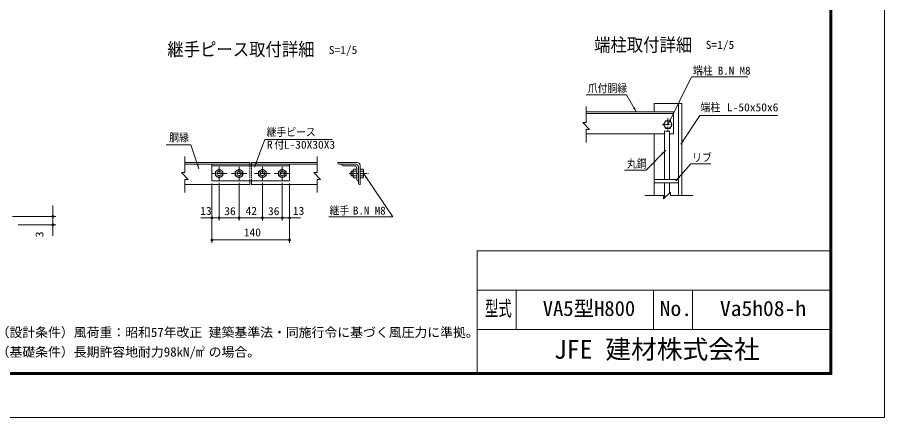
# Model space of a CAD drawing. Units: millimetres, scale not verified, with parts at other scales. Extents: x -4455 to 4455, y -3150 to 3150.
# Drawn here: x -240 to 4455, y -3150 to -986 of the extents above; entities that cross this region are included whole.
import ezdxf
from ezdxf.enums import TextEntityAlignment as Align

# ---------------------------------------------------------------- set-up
doc = ezdxf.new("R2010")
doc.units = ezdxf.units.MM
doc.header["$LTSCALE"] = 30
doc.linetypes.add('USER1', pattern=[2, 1.25, -0.25, 0.25, -0.25])
doc.linetypes.add('USER2', pattern=[0.375, 0.25, -0.125])
for name, color, linetype, lineweight in [('0-0_7詳細', 7, 'Continuous', 18), ('0-1_SUNPOU', 1, 'Continuous', 18), ('0-2_9断面', 1, 'Continuous', 18), ('0-E_D-TTL', 7, 'Continuous', 9)]:
    doc.layers.add(name, color=color, linetype=linetype, lineweight=lineweight)
doc.layers.add('0-D_D-TTL-TXT', color=7, linetype='Continuous')
doc.styles.add('ＭＳ ゴシック', font='')
doc.styles.get('ＭＳ ゴシック').set_extended_font_data('MS Gothic')

# ---------------------------------------------------------------- blocks, each defined once
blk = doc.blocks.new('M1')
at = {"layer": '0-1_SUNPOU'}
blk.add_line((-7.5, 0), (-57.86, 0), dxfattribs=at)
for points in [[(0, 0), (-7.5, 0), (-7.44, 0.94)], [(0, 0), (-7.44, -0.94), (-7.5, 0)], [(0, 0), (-7.44, 0.94), (-7.26, 1.87)], [(0, 0), (-7.26, -1.87), (-7.44, -0.94)], [(0, 0), (-7.26, 1.87), (-6.97, 2.76)], [(0, 0), (-6.97, -2.76), (-7.26, -1.87)], [(0, 0), (-6.97, 2.76), (-6.57, 3.61)], [(0, 0), (-6.57, -3.61), (-6.97, -2.76)], [(0, 0), (-6.57, 3.61), (-6.07, 4.41)], [(0, 0), (-6.07, -4.41), (-6.57, -3.61)], [(0, 0), (-6.07, 4.41), (-5.47, 5.13)], [(0, 0), (-5.47, -5.13), (-6.07, -4.41)], [(0, 0), (-5.47, 5.13), (-4.78, 5.78)], [(0, 0), (-4.78, -5.78), (-5.47, -5.13)], [(0, 0), (-4.78, 5.78), (-4.02, 6.33)], [(0, 0), (-4.02, -6.33), (-4.78, -5.78)], [(0, 0), (-4.02, 6.33), (-3.19, 6.79)], [(0, 0), (-3.19, -6.79), (-4.02, -6.33)], [(0, 0), (-3.19, 6.79), (-2.32, 7.13)], [(0, 0), (-2.32, -7.13), (-3.19, -6.79)], [(0, 0), (-2.32, 7.13), (-1.41, 7.37)], [(0, 0), (-1.41, -7.37), (-2.32, -7.13)], [(0, 0), (-1.41, 7.37), (-0.47, 7.49)], [(0, 0), (-0.47, -7.49), (-1.41, -7.37)], [(0, 0), (-0.47, 7.49), (0.47, 7.49)], [(0, 0), (0.47, -7.49), (-0.47, -7.49)], [(0, 0), (0.47, 7.49), (1.41, 7.37)], [(0, 0), (1.41, 7.37), (2.32, 7.13)], [(0, 0), (2.32, 7.13), (3.19, 6.79)], [(0, 0), (3.19, 6.79), (4.02, 6.33)], [(0, 0), (4.02, 6.33), (4.78, 5.78)], [(0, 0), (4.78, 5.78), (5.47, 5.13)], [(0, 0), (5.47, 5.13), (6.07, 4.41)], [(0, 0), (6.07, 4.41), (6.57, 3.61)], [(0, 0), (6.57, 3.61), (6.97, 2.76)], [(0, 0), (6.97, 2.76), (7.26, 1.87)], [(0, 0), (7.26, 1.87), (7.44, 0.94)], [(0, 0), (7.44, 0.94), (7.5, 0)], [(0, 0), (1.41, -7.37), (0.47, -7.49)], [(0, 0), (2.32, -7.13), (1.41, -7.37)], [(0, 0), (3.19, -6.79), (2.32, -7.13)], [(0, 0), (4.02, -6.33), (3.19, -6.79)], [(0, 0), (4.78, -5.78), (4.02, -6.33)], [(0, 0), (5.47, -5.13), (4.78, -5.78)], [(0, 0), (6.07, -4.41), (5.47, -5.13)], [(0, 0), (6.57, -3.61), (6.07, -4.41)], [(0, 0), (6.97, -2.76), (6.57, -3.61)], [(0, 0), (7.26, -1.87), (6.97, -2.76)], [(0, 0), (7.44, -0.94), (7.26, -1.87)], [(0, 0), (7.5, 0), (7.44, -0.94)]]:
    blk.add_solid(points, dxfattribs=at)

msp = doc.modelspace()

# ---------------------------------------------------------------- linework, layer by layer
at = {"layer": '0-0_7詳細', "lineweight": 9}
for p, q in [((3206.44, -1495.73), (3206.44, -1450.73)), ((3206.44, -1450.73), (3356.44, -1450.73)), ((3338.44, -1949.58), (3338.44, -1450.73)), ((3356.44, -1949.58), (3356.44, -1450.73)), ((2839.52, -1495.73), (3311.44, -1495.73)), ((3311.44, -1495.73), (3206.44, -1495.73)), ((3228.94, -1495.73), (3229.24, -1495.73)), ((3311.44, -1615.73), (3311.44, -1495.73)), ((2839.52, -1504.73), (3311.44, -1504.73)), ((2839.52, -1615.73), (3263.75, -1615.73)), ((3206.44, -1949.58), (3206.44, -1615.73)), ((3263.75, -1862.21), (3263.75, -1601.79)), ((3263.75, -1601.79), (3290.75, -1601.79)), ((3290.75, -1862.21), (3290.75, -1601.79)), ((3290.75, -1615.73), (3311.44, -1615.73)), ((1018.96, -1770.23), (665.83, -1770.23)), ((1382.1, -1779.23), (665.83, -1779.23)), ((813.16, -1779.23), (813.16, -1869.23)), ((1018.96, -1779.23), (1018.96, -1770.23)), ((1382.1, -1770.23), (1027.36, -1770.23)), ((1027.36, -1779.23), (1027.36, -1770.23)), ((1233.16, -1779.23), (1233.16, -1869.23)), ((1599.9, -1770.23), (1494.9, -1770.23)), ((1494.9, -1770.23), (1494.9, -1773.23)), ((1590.9, -1779.23), (1500.9, -1779.23)), ((1515.9, -1779.23), (1590.9, -1779.23)), ((1515.9, -1779.23), (1515.9, -1782.23)), ((1233.16, -1788.23), (813.16, -1788.23)), ((1521.9, -1788.23), (1584.9, -1788.23)), ((1567.04, -1842.23), (1567.04, -1818.23)), ((1577.7, -1818.23), (1567.04, -1818.23)), ((1577.7, -1847.99), (1577.7, -1812.47)), ((1579.76, -1818.23), (1596.9, -1818.23)), ((1596.9, -1800.23), (1596.9, -1863.23)), ((1596.9, -1853.75), (1596.9, -1806.71)), ((1605.9, -1884.23), (1605.9, -1794.23)), ((1614.9, -1890.23), (1614.9, -1785.23)), ((1630.7, -1806.71), (1614.9, -1806.71)), ((1614.9, -1806.71), (1614.9, -1853.75)), ((1630.7, -1818.23), (1614.9, -1818.23)), ((1634.1, -1812.59), (1630.7, -1806.71)), ((1233.16, -1869.23), (813.16, -1869.23)), ((1018.96, -1890.23), (1018.96, -1869.23)), ((1027.36, -1890.23), (1027.36, -1869.23)), ((1577.7, -1842.23), (1567.04, -1842.23)), ((1577.7, -1847.99), (1581.02, -1853.75)), ((1579.76, -1842.23), (1596.9, -1842.23)), ((1581.02, -1853.75), (1596.9, -1853.75)), ((1630.7, -1842.23), (1614.9, -1842.23)), ((1630.7, -1853.75), (1614.9, -1853.75)), ((3338.44, -1862.21), (3206.44, -1862.21)), ((1018.96, -1890.23), (665.83, -1890.23)), ((1382.1, -1890.23), (1027.36, -1890.23)), ((1614.9, -1890.23), (1611.9, -1890.23)), ((3338.44, -1880.21), (3206.44, -1880.21)), ((3263.75, -1961.42), (3263.75, -1880.21)), ((3290.75, -1936.35), (3290.75, -1880.21))]:
    msp.add_line(p, q, dxfattribs=at)
at = {"layer": '0-0_7詳細', "color": 4}
for p, q in [((2839.52, -1553.29), (2839.52, -1467.71)), ((2821.52, -1553.29), (2857.52, -1592.06)), ((2839.52, -1553.29), (2821.52, -1553.29)), ((2839.52, -1592.06), (2839.52, -1662.25)), ((2839.52, -1592.06), (2857.52, -1592.06)), ((665.83, -1823.89), (665.83, -1738.31)), ((1382.1, -1823.89), (1382.1, -1738.31)), ((1364.1, -1823.89), (1400.1, -1862.66)), ((1382.1, -1823.89), (1364.1, -1823.89)), ((665.83, -1862.66), (665.83, -1932.86)), ((665.83, -1862.66), (683.83, -1862.66)), ((1382.1, -1862.66), (1382.1, -1932.86)), ((1382.1, -1862.66), (1400.1, -1862.66)), ((3257.12, -1949.58), (3156.67, -1949.58)), ((3257.12, -1967.58), (3295.89, -1931.58)), ((3257.12, -1949.58), (3257.12, -1967.58)), ((3295.89, -1949.58), (3295.89, -1931.58)), ((3295.89, -1949.58), (3416.94, -1949.58))]:
    msp.add_line(p, q, dxfattribs=at)
at = {"layer": '0-0_7詳細', "color": 1, "linetype": 'USER1'}
for p, q in [((3281.44, -1531.54), (3281.44, -1600.93)), ((3252.88, -1565.73), (3310, -1565.73)), ((893.86, -1830.23), (810.25, -1830.23)), ((852.16, -1794.29), (852.16, -1866.04)), ((1001.86, -1830.23), (918.25, -1830.23)), ((960.16, -1794.29), (960.16, -1866.04)), ((1127.86, -1830.23), (1044.25, -1830.23)), ((1086.16, -1794.29), (1086.16, -1866.04)), ((1235.86, -1830.23), (1152.25, -1830.23)), ((1194.16, -1794.29), (1194.16, -1866.04)), ((1556.64, -1830.23), (1662.69, -1830.23))]:
    msp.add_line(p, q, dxfattribs=at)
at = {"layer": '0-0_7詳細', "color": 3, "linetype": 'USER2'}
for p, q in [((1018.96, -1779.23), (1018.96, -1869.23)), ((1027.36, -1779.23), (1027.36, -1869.23))]:
    msp.add_line(p, q, dxfattribs=at)
at = {"layer": '0-0_7詳細', "color": 1}
for p, q in [((1577.7, -1820.63), (1565.83, -1820.63)), ((1577.7, -1839.83), (1565.83, -1839.83)), ((813.16, -1884.23), (813.16, -2204.55)), ((813.16, -1884.23), (813.16, -2084.55)), ((852.16, -1881.04), (852.16, -2084.55)), ((852.16, -1881.04), (852.16, -2084.55)), ((960.16, -1881.04), (960.16, -2084.55)), ((960.16, -1881.04), (960.16, -2084.55)), ((1086.16, -1881.04), (1086.16, -2084.55)), ((1086.16, -1881.04), (1086.16, -2084.55)), ((1194.16, -1881.04), (1194.16, -2084.55)), ((1194.16, -1881.04), (1194.16, -2084.55)), ((1233.16, -1884.23), (1233.16, -2204.55)), ((1233.16, -1884.23), (1233.16, -2084.55)), ((783.16, -2069.55), (753.16, -2069.55)), ((822.16, -2069.55), (792.16, -2069.55)), ((852.16, -2069.55), (813.16, -2069.55)), ((960.16, -2069.55), (852.16, -2069.55)), ((882.16, -2069.55), (912.16, -2069.55)), ((930.16, -2069.55), (900.16, -2069.55)), ((960.16, -2069.55), (1086.16, -2069.55)), ((990.16, -2069.55), (1020.16, -2069.55)), ((1056.16, -2069.55), (1026.16, -2069.55)), ((1086.16, -2069.55), (1194.16, -2069.55)), ((1116.16, -2069.55), (1146.16, -2069.55)), ((1164.16, -2069.55), (1134.16, -2069.55)), ((1194.16, -2069.55), (1233.16, -2069.55)), ((1224.16, -2069.55), (1254.16, -2069.55)), ((1263.16, -2069.55), (1293.16, -2069.55)), ((843.16, -2189.55), (1203.16, -2189.55))]:
    msp.add_line(p, q, dxfattribs=at)
for points in [[(3714.81, -1307.82), (3408.84, -1307.82), (3282.32, -1563.93)], [(2839.8, -1403.98), (3057.95, -1403.98), (3111.38, -1498.04)], [(3874.17, -1515.78), (3454.7, -1515.78), (3351.8, -1671.61)], [(3045.87, -1811.9), (3164.11, -1811.9), (3269.73, -1703.29)], [(3513.65, -1776.98), (3405.21, -1776.98), (3325.04, -1869.73)], [(1446.18, -2063.79), (1793.38, -2063.79), (1635.22, -1831.88)]]:
    msp.add_lwpolyline(points, dxfattribs=at)
at = {"layer": '0-0_7詳細', "color": 3}
msp.add_lwpolyline([(3304.96, -1565.73), (3293.2, -1545.36), (3269.68, -1545.36), (3257.92, -1565.73), (3269.68, -1586.1), (3293.2, -1586.1)], close=True, dxfattribs=at)
at = {"layer": '0-0_7詳細', "lineweight": 9}
for points in [[(565.54, -1674.54), (698.91, -1674.54), (742.72, -1803.97)], [(1464.79, -1645.22), (1100.19, -1645.22), (1044, -1796.06)], [(1577.7, -1812.47), (1581.02, -1806.71), (1596.9, -1806.71)], [(1605.9, -1794.23), (1605.9, -1869.23), (1602.9, -1869.23)], [(1634.1, -1812.59), (1634.1, -1847.87), (1630.7, -1853.75)]]:
    msp.add_lwpolyline(points, dxfattribs=at)
at = {"layer": '0-0_7詳細', "color": 4}
msp.add_lwpolyline([(665.83, -1823.89), (647.83, -1823.89), (683.83, -1862.66)], dxfattribs=at)
at = {"layer": '0-0_7詳細', "lineweight": 9}
for points in [[(852.16, -1806.71), (831.79, -1818.47), (831.79, -1841.99), (852.16, -1853.75), (872.53, -1841.99), (872.53, -1818.47)], [(960.16, -1806.71), (939.79, -1818.47), (939.79, -1841.99), (960.16, -1853.75), (980.53, -1841.99), (980.53, -1818.47)], [(1086.16, -1806.71), (1065.79, -1818.47), (1065.79, -1841.99), (1086.16, -1853.75), (1106.53, -1841.99), (1106.53, -1818.47)], [(1194.16, -1806.71), (1173.79, -1818.47), (1173.79, -1841.99), (1194.16, -1853.75), (1214.53, -1841.99), (1214.53, -1818.47)]]:
    msp.add_lwpolyline(points, close=True, dxfattribs=at)
at = {"layer": '0-0_7詳細', "color": 3}
msp.add_circle((3281.44, -1565.73), 20.4, dxfattribs=at)
at = {"layer": '0-0_7詳細', "lineweight": 9}
for centre, radius in [((852.16, -1830.23), 20.4), ((852.16, -1830.23), 12), ((960.16, -1830.23), 20.4), ((960.16, -1830.23), 12), ((1086.16, -1830.23), 20.4), ((1086.16, -1830.23), 12), ((1194.16, -1830.23), 20.4), ((1194.16, -1830.23), 12)]:
    msp.add_circle(centre, radius, dxfattribs=at)
for centre, radius, start, end in [((1500.9, -1773.23), 6, 180, 270), ((1521.9, -1782.23), 6, 180, 270), ((1590.9, -1794.23), 15, 0, 90), ((1590.9, -1794.23), 15, 0, 90), ((1599.9, -1785.23), 15, 0, 90), ((1587.82, -1830.23), 24, 150, 210), ((1586.78, -1812.47), 9.09, 180, 219.3382), ((1613.7, -1830.23), 36, 160.52878, 199.47122), ((1584.9, -1800.23), 12, 0, 90), ((1628.22, -1812.9), 5.88, 294.94299, 2.968), ((1611.19, -1830.23), 22.91, 328.40741, 31.59259), ((1586.78, -1847.99), 9.09, 140.6618, 180), ((1602.9, -1863.23), 6, 180, 270), ((1628.22, -1847.57), 5.88, 357.032, 65.05701), ((1611.9, -1884.23), 6, 180, 270)]:
    msp.add_arc(centre, radius, start, end, dxfattribs=at)
at = {"layer": '0-0_7詳細', "color": 1}
for points in [[(3112.37, -1499.77), (3093.02, -1476.26), (3102.08, -1471.12)], [(3281.44, -1565.73), (3290.05, -1536.52), (3299.39, -1541.14)], [(3350.69, -1673.28), (3362.88, -1645.38), (3371.57, -1651.12)], [(3271.13, -1701.86), (3253.95, -1727), (3246.48, -1719.73)], [(1634.1, -1830.23), (1655.31, -1852.08), (1646.7, -1857.95)], [(3323.74, -1871.24), (3339.41, -1845.14), (3347.29, -1851.95)]]:
    msp.add_solid(points, dxfattribs=at)
at = {"layer": '0-0_7詳細'}
for points in [[(743.37, -1805.87), (728.81, -1779.12), (738.68, -1775.78)], [(1043.3, -1797.93), (1048.89, -1768), (1058.65, -1771.64)]]:
    msp.add_solid(points, dxfattribs=at)
at = {"layer": '0-2_9断面'}
for p, q in [((-47.34, -2032.59), (-47.34, -2002.59)), ((-266.47, -2062.59), (-32.34, -2062.59)), ((-47.34, -2107.59), (-47.34, -2062.59)), ((-236.47, -2107.59), (-32.34, -2107.59)), ((-47.34, -2137.59), (-47.34, -2167.59))]:
    msp.add_line(p, q, dxfattribs=at)
at = {"layer": '0-E_D-TTL'}
for p, q in [((2248.86, -2248.64), (2248.86, -2906.26)), ((2248.86, -2248.64), (4158.08, -2248.64)), ((2248.86, -2460.77), (4158.08, -2460.77)), ((2460.99, -2460.77), (2460.99, -2672.91)), ((3203.47, -2460.77), (3203.47, -2672.91)), ((3415.6, -2460.77), (3415.6, -2672.91)), ((2248.86, -2672.91), (4158.08, -2672.91))]:
    msp.add_line(p, q, dxfattribs=at)
at = {"layer": '0-E_D-TTL', "color": 2, "lineweight": 18}
msp.add_lwpolyline([(-4454.63, 3150.21), (4455.07, 3150.21), (4455.07, -3150.21), (-4454.63, -3150.21)], close=True, dxfattribs=at)
at = {"layer": '0-E_D-TTL'}
for points in [[(-4168.25, 2916.87), (4168.68, 2916.87), (4168.68, -2916.87), (-4168.25, -2916.87)], [(-4165.59, 2914.21), (4166.03, 2914.21), (4166.03, -2914.21), (-4165.59, -2914.21)], [(-4162.94, 2911.56), (4163.38, 2911.56), (4163.38, -2911.56), (-4162.94, -2911.56)], [(-4160.29, 2908.91), (4160.73, 2908.91), (4160.73, -2908.91), (-4160.29, -2908.91)], [(-4157.64, 2906.26), (4158.08, 2906.26), (4158.08, -2906.26), (-4157.64, -2906.26)]]:
    msp.add_lwpolyline(points, close=True, dxfattribs=at)

# ---------------------------------------------------------------- block references
at = {"layer": '0-0_7詳細'}
for p in [(813.16, -2069.55), (852.16, -2069.55), (960.16, -2069.55), (1086.16, -2069.55), (1194.16, -2069.55), (1233.16, -2189.55)]:
    msp.add_blockref('M1', p, dxfattribs=at)
at = {"layer": '0-0_7詳細', "rotation": 180}
for p in [(852.16, -2069.55), (960.16, -2069.55), (1086.16, -2069.55), (1194.16, -2069.55), (1233.16, -2069.55), (813.16, -2189.55)]:
    msp.add_blockref('M1', p, dxfattribs=at)
at = {"layer": '0-2_9断面'}
for p, rotation in [((-47.34, -2062.59), 270), ((-47.34, -2107.59), 90)]:
    msp.add_blockref('M1', p, dxfattribs=dict(at, rotation=rotation))

# ---------------------------------------------------------------- texts
at = {"layer": '0-0_7詳細', "style": 'ＭＳ ゴシック', "width": 0.9}
for s, p in [('継手ピース取付詳細', (571.9, -1216.13)), ('端柱取付詳細', (2882.07, -1191.8))]:
    msp.add_text(s, height=72.14, dxfattribs=at).set_placement(p, align=Align.BOTTOM_LEFT)
at = {"layer": '0-0_7詳細', "color": 3, "style": 'ＭＳ ゴシック'}
for s, width, p in [('S=1/5', 1.05, (3486.16, -1169)), ('S=1/5', 1.05, (1445.65, -1197.08)), ('端柱', 0.9, (3417.31, -1308.47)), ('爪付胴縁', 0.9, (2848.07, -1403.76)), ('端柱', 0.9, (3458.49, -1506.81)), ('L-50x50x6', 1.05, (3601.31, -1506.81)), ('継手ピース', 0.9, (1109.36, -1640.76)), ('胴縁', 0.9, (582.04, -1669.86)), ('R', 1.05, (1110.93, -1708.91)), ('付', 0.9, (1151.67, -1708.91)), ('L-30X30X3', 1.05, (1202, -1708.91)), ('リブ', 0.9, (3412.81, -1777.83)), ('丸鋼', 0.9, (3060.01, -1811.7)), ('13', 1.05, (749.91, -2066.58)), ('36', 1.05, (880.08, -2068.05)), ('42', 1.05, (995.34, -2066.58)), ('36', 1.05, (1116.74, -2068.05)), ('13', 1.05, (1251.42, -2066.58)), ('継手', 0.9, (1449.97, -2065.18)), ('140', 1.05, (985.66, -2182.87))]:
    msp.add_text(s, height=43.33, dxfattribs=dict(at, width=width)).set_placement(p, align=Align.BOTTOM_LEFT)
for p in [(3552.12, -1308.47), (1576.85, -2065.18)]:
    msp.add_text('B.N M8', height=43.33, dxfattribs=at).set_placement(p, align=Align.BOTTOM_LEFT)
at = {"layer": '0-2_9断面', "color": 3, "style": 'ＭＳ ゴシック', "width": 1.05}
msp.add_text('3', height=43.33, rotation=90, dxfattribs=at).set_placement((-86.13, -2174.5), align=Align.BOTTOM_LEFT)
at = {"layer": '0-D_D-TTL-TXT', "style": 'ＭＳ ゴシック'}
for s, height, width, p in [('型式', 81.64, 0.65, (2291.57, -2624.97)), ('No.', 81.6, 1.05, (3237.41, -2624.97)), ('Va5h08-h', 81.6, 1.05, (3563.39, -2624.97))]:
    msp.add_text(s, height=height, dxfattribs=dict(at, width=width)).set_placement(p, align=Align.BOTTOM_LEFT)
for s, height, p in [('VA5型H800', 81.64, (2604.26, -2624.97)), ('（設計条件）風荷重：昭和57年改正 建築基準法・同施行令に基づく風圧力に準拠。', 51.03, (-352.4, -2729.76)), ('JFE 建材株式会社', 102.1, (2665.05, -2862.24)), ('（基礎条件）長期許容地耐力98kN/m の場合。', 51.03, (-352.4, -2835.83)), ('2', 25.51, (756.51, -2797.85))]:
    msp.add_text(s, height=height, dxfattribs=at).set_placement(p, align=Align.BOTTOM_LEFT)

doc.saveas('drawing.dxf')
